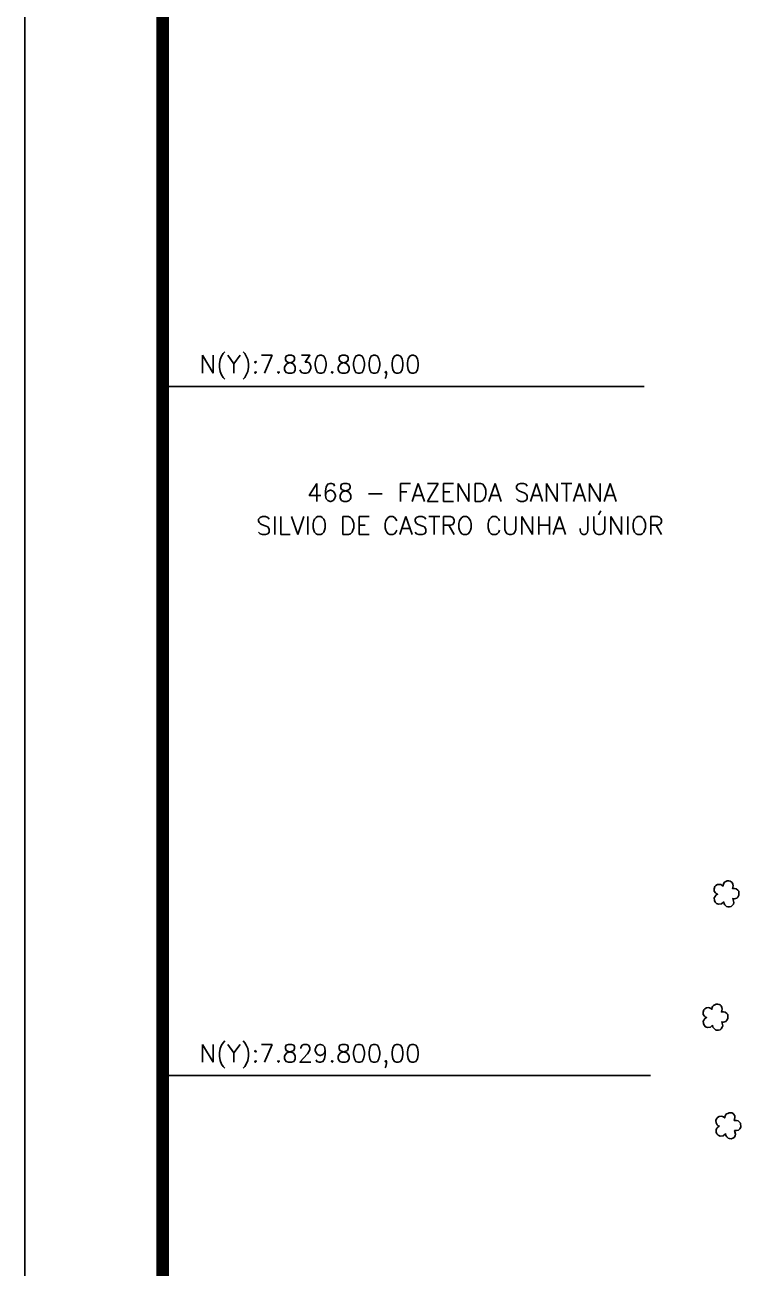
# Model space of a CAD drawing. Extents: x 729642 to 735582, y 7828609 to 7832809.
# Drawn here: x 729642 to 730685, y 7829520 to 7831325 of the extents above; entities that cross this region are included whole.
import ezdxf
from ezdxf.enums import TextEntityAlignment as Align

# ---------------------------------------------------------------- set-up
doc = ezdxf.new("R2010")
doc.units = 0
doc.header["$MEASUREMENT"] = 0
doc.linetypes.add('CONTINUO', pattern=[0])
doc.linetypes.add('LIN0', pattern=[0])
for name, color, linetype in [('_SIMBOLO ARVORE', 94, 'Continuous'), ('MALHA', 8, 'Continuous'), ('MARGEM', 5, 'Continuous'), ('TEXTO CONFORNTANTES', 7, 'Continuous')]:
    doc.layers.add(name, color=color, linetype=linetype)
doc.styles.add('Simplex', font='simplex.shx')

msp = doc.modelspace()

# ---------------------------------------------------------------- linework, layer by layer
at = {"layer": '_SIMBOLO ARVORE', "linetype": 'CONTINUO'}
for points in [[(730656.5, 7830051.8, 0), (730653.2, 7830049, 0), (730649.1, 7830048.5, 0), (730646.1, 7830049.7, 0), (730644, 7830051.7, 0), (730643.1, 7830054.1, 0), (730642.9, 7830057.6, 0), (730644, 7830059.8, 0), (730645.2, 7830061.4, 0), (730647.6, 7830063, 0), (730646.1, 7830063.5, 0), (730644.6, 7830064.8, 0), (730642.8, 7830067.5, 0), (730642.5, 7830070.8, 0), (730643.8, 7830074.3, 0), (730645.1, 7830075.5, 0), (730647.6, 7830077, 0), (730650.1, 7830077.3, 0), (730652.2, 7830077, 0), (730653.8, 7830076.3, 0), (730655.6, 7830074.7, 0), (730656.1, 7830077.7, 0), (730656.5, 7830078.9, 0), (730657.9, 7830080.6, 0), (730659.8, 7830081.3, 0), (730661.8, 7830082.2, 0), (730663.9, 7830082.4, 0), (730666, 7830082.1, 0), (730667.6, 7830081.2, 0), (730668.9, 7830079.9, 0), (730669.9, 7830077.8, 0), (730670.4, 7830075.4, 0), (730669.4, 7830071.2, 0), (730672.3, 7830071.2, 0), (730674.8, 7830070.6, 0), (730677.1, 7830068.8, 0), (730678.4, 7830067.3, 0), (730678.7, 7830061.5, 0), (730677.3, 7830058.9, 0), (730675.4, 7830057.2, 0), (730672.4, 7830056.4, 0), (730669.8, 7830056.6, 0), (730671.2, 7830051.2, 0), (730670.6, 7830048.8, 0), (730669, 7830046.6, 0), (730667.3, 7830045.2, 0), (730664.8, 7830044.6, 0), (730662.4, 7830044.8, 0), (730660.5, 7830045.3, 0), (730658.4, 7830047.4, 0), (730657, 7830049.2, 0), (730656.6, 7830052, 0)], [(730640.4, 7829872.8, 0), (730637.2, 7829870.1, 0), (730633, 7829869.6, 0), (730630.1, 7829870.7, 0), (730628, 7829872.8, 0), (730627.1, 7829875.2, 0), (730626.9, 7829878.7, 0), (730628, 7829880.9, 0), (730629.2, 7829882.5, 0), (730631.6, 7829884.1, 0), (730630.1, 7829884.6, 0), (730628.6, 7829885.8, 0), (730626.8, 7829888.6, 0), (730626.5, 7829891.9, 0), (730627.8, 7829895.3, 0), (730629.1, 7829896.6, 0), (730631.5, 7829898.1, 0), (730634.1, 7829898.4, 0), (730636.1, 7829898.1, 0), (730637.7, 7829897.4, 0), (730639.5, 7829895.8, 0), (730640, 7829898.8, 0), (730640.5, 7829900, 0), (730641.8, 7829901.7, 0), (730643.8, 7829902.4, 0), (730645.7, 7829903.3, 0), (730647.9, 7829903.5, 0), (730649.9, 7829903.2, 0), (730651.6, 7829902.3, 0), (730652.8, 7829901, 0), (730653.9, 7829898.8, 0), (730654.3, 7829896.4, 0), (730653.3, 7829892.2, 0), (730656.3, 7829892.3, 0), (730658.7, 7829891.7, 0), (730661.1, 7829889.8, 0), (730662.3, 7829888.4, 0), (730662.7, 7829882.6, 0), (730661.3, 7829880, 0), (730659.4, 7829878.2, 0), (730656.4, 7829877.4, 0), (730653.8, 7829877.7, 0), (730655.2, 7829872.2, 0), (730654.5, 7829869.9, 0), (730652.9, 7829867.7, 0), (730651.2, 7829866.3, 0), (730648.8, 7829865.7, 0), (730646.3, 7829865.8, 0), (730644.5, 7829866.4, 0), (730642.4, 7829868.4, 0), (730641, 7829870.3, 0), (730640.5, 7829873.1, 0)], [(730659, 7829715.3, 0), (730655.8, 7829712.6, 0), (730651.6, 7829712.1, 0), (730648.7, 7829713.2, 0), (730646.6, 7829715.3, 0), (730645.7, 7829717.6, 0), (730645.5, 7829721.1, 0), (730646.6, 7829723.3, 0), (730647.8, 7829725, 0), (730650.2, 7829726.6, 0), (730648.7, 7829727.1, 0), (730647.2, 7829728.3, 0), (730645.4, 7829731.1, 0), (730645.1, 7829734.4, 0), (730646.4, 7829737.8, 0), (730647.7, 7829739.1, 0), (730650.1, 7829740.5, 0), (730652.7, 7829740.9, 0), (730654.7, 7829740.6, 0), (730656.3, 7829739.8, 0), (730658.1, 7829738.3, 0), (730658.6, 7829741.3, 0), (730659.1, 7829742.5, 0), (730660.4, 7829744.2, 0), (730662.4, 7829744.9, 0), (730664.3, 7829745.7, 0), (730666.5, 7829745.9, 0), (730668.5, 7829745.6, 0), (730670.2, 7829744.8, 0), (730671.4, 7829743.4, 0), (730672.5, 7829741.3, 0), (730672.9, 7829738.9, 0), (730671.9, 7829734.7, 0), (730674.9, 7829734.7, 0), (730677.4, 7829734.2, 0), (730679.7, 7829732.3, 0), (730680.9, 7829730.9, 0), (730681.3, 7829725, 0), (730679.9, 7829722.4, 0), (730678, 7829720.7, 0), (730675, 7829719.9, 0), (730672.4, 7829720.1, 0), (730673.8, 7829714.7, 0), (730673.1, 7829712.4, 0), (730671.5, 7829710.2, 0), (730669.8, 7829708.8, 0), (730667.4, 7829708.2, 0), (730664.9, 7829708.3, 0), (730663.1, 7829708.8, 0), (730661, 7829710.9, 0), (730659.6, 7829712.8, 0), (730659.1, 7829715.6, 0)]]:
    msp.add_polyline3d(points, dxfattribs=at)
at = {"layer": 'MALHA'}
for p, q in [((729842, 7830800), (730541.1, 7830800)), ((729842, 7829800), (730550.5, 7829800))]:
    msp.add_line(p, q, dxfattribs=at)
at = {"layer": 'MARGEM', "color": 174, "linetype": 'LIN0', "flags": 128}
msp.add_lwpolyline([(735582, 7832808.8), (729642, 7832808.8), (729642, 7828608.8), (735582, 7828608.8)], close=True, dxfattribs=at)
at = {"layer": 'MARGEM', "color": 174, "linetype": 'LIN0', "const_width": 18.2, "flags": 128}
msp.add_lwpolyline([(735382, 7832608.8), (729842, 7832608.8), (729842, 7828808.8), (735382, 7828808.8)], close=True, dxfattribs=at)

# ---------------------------------------------------------------- texts
at = {"layer": 'MALHA', "linetype": 'ByBlock', "style": 'Simplex'}
for s, p in [('N(Y):7.830.800,00', (730055.8, 7830832.1)), ('N(Y):7.829.800,00', (730055.8, 7829832.1))]:
    msp.add_text(s, height=26, dxfattribs=at).set_placement(p, align=Align.MIDDLE_CENTER)
at = {"layer": 'TEXTO CONFORNTANTES', "linetype": 'Continuous', "style": 'Simplex'}
for s, p in [('468 - FAZENDA SANTANA', (730051.6, 7830633.1)), ('SILVIO DE CASTRO CUNHA JÚNIOR ', (729977.9, 7830584.9))]:
    msp.add_text(s, height=26, dxfattribs=at).set_placement(p)

doc.saveas('drawing.dxf')
